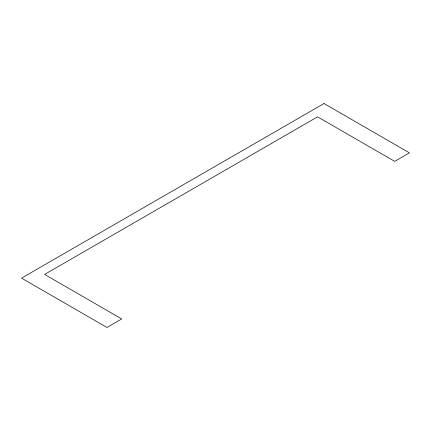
<?xml version="1.0" encoding="UTF-8"?>
<svg xmlns="http://www.w3.org/2000/svg" width="431" height="431" viewBox="0 0 431 431"><rect width="100%" height="100%" fill="white"/><g stroke="black" fill="none" stroke-linecap="round" stroke-linejoin="round"><path stroke-width="0.65" d="M324.004 103.526L21.55 278.146L106.996 327.474L121.736 318.962L44.614 274.434L317.577 116.839L394.704 161.366L409.45 152.854L324.004 103.526"/></g></svg>
